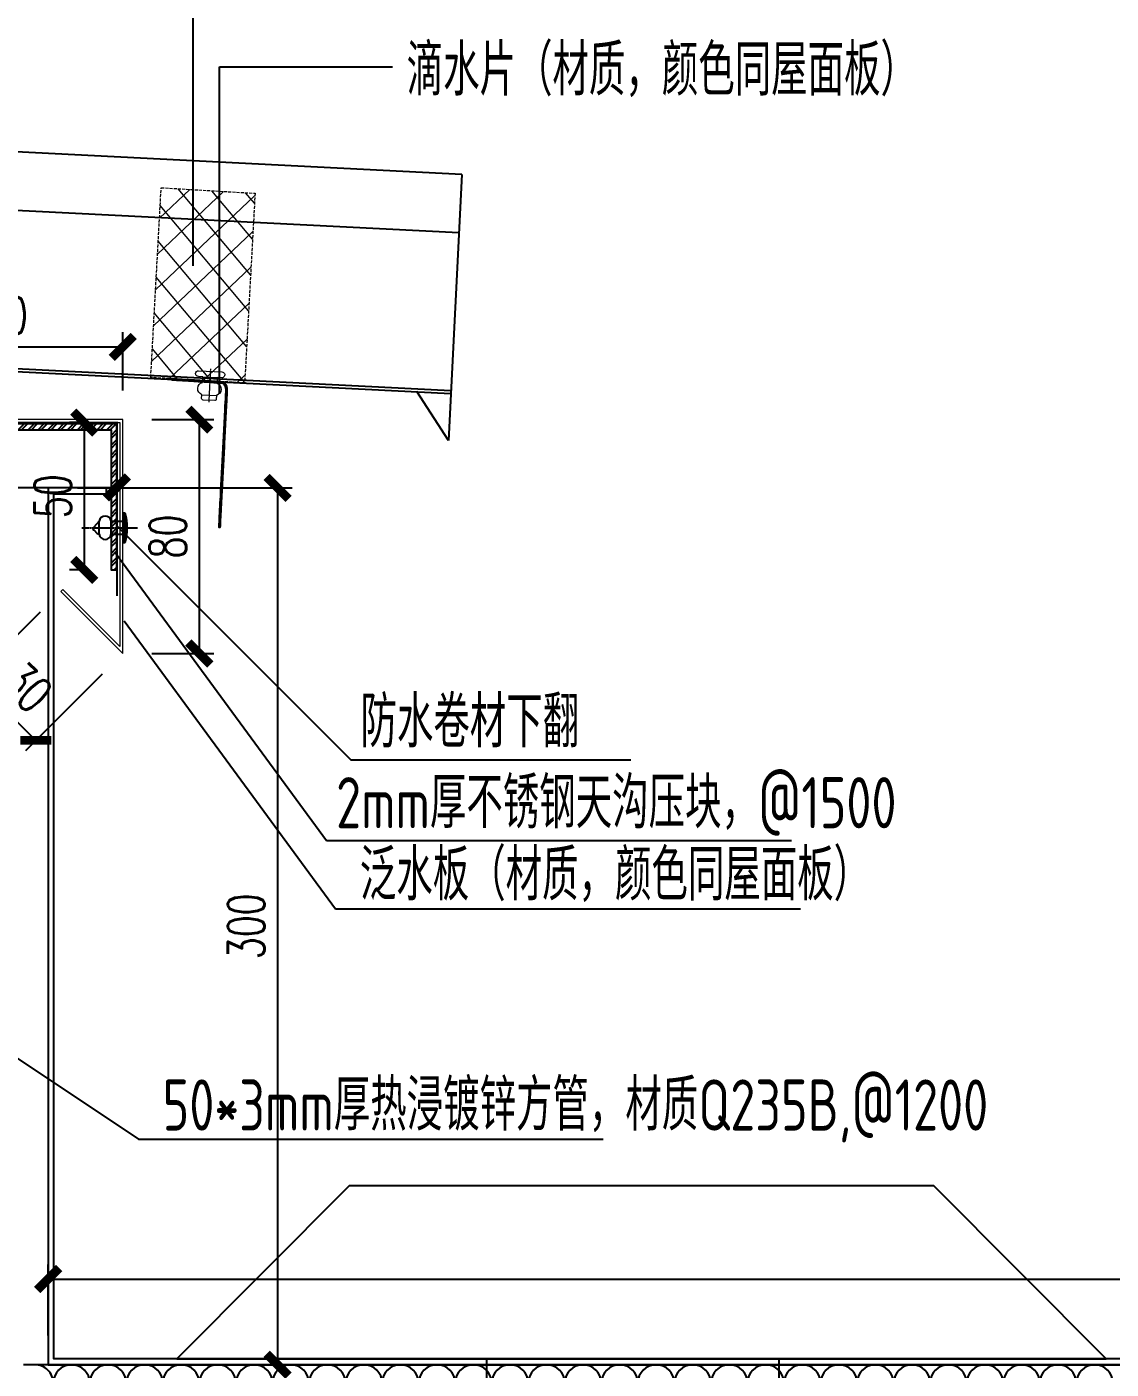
# Model space of a CAD drawing. Extents: x -599358 to 2865263, y -1062760 to 486533.
# Drawn here: x 116761.2 to 117132.2, y -727564.4 to -727105.1 of the extents above; entities that cross this region are included whole.
import ezdxf

# ---------------------------------------------------------------- set-up
doc = ezdxf.new("R2010")
doc.units = 0
doc.linetypes.add('CENTER', pattern=[2, 1.25, -0.25, 0.25, -0.25])
doc.linetypes.add('DASH', pattern=[0.35, 0.25, -0.1])
for name, color, linetype in [('3索引', 3, 'Continuous'), ('BWM', 8, 'Continuous'), ('cen', 1, 'CENTER'), ('DIM', 173, 'Continuous'), ('HATCH', 66, 'Continuous'), ('PJ', 151, 'Continuous'), ('SCREW', 233, 'Continuous'), ('SEAMLOK75 - SHEET', 6, 'Continuous'), ('WZ', 2, 'Continuous'), ('虹吸雨水斗', 6, 'Continuous'), ('配件', 4, 'Continuous')]:
    doc.layers.add(name, color=color, linetype=linetype)
for name, color, linetype, lineweight in [('T码、堵头、配件', 6, 'Continuous', 13), ('屋面板', 6, 'Continuous', 13), ('紧固件', 4, 'Continuous', 13)]:
    doc.layers.add(name, color=color, linetype=linetype, lineweight=lineweight)
doc.styles.add('DHTEXT-1', font='romans.shx', dxfattribs={"width": 0.7, "bigfont": 'chinese.shx'})
doc.styles.add('jhz', font='TSSDENG.SHX', dxfattribs={"width": 0.75, "bigfont": 'TSSDCHN.SHX'})
doc.dimstyles.new('ZN5', dxfattribs={"dimscale": 5, "dimtxt": 2.5, "dimasz": 1.5, "dimexe": 1, "dimexo": 2, "dimgap": 0.9, "dimtad": 1, "dimdec": 0, "dimdsep": 46, "dimtxsty": 'DHTEXT-1', "dimblk": 'ARCHTICK', "dimcen": 2.5, "dimclrd": 173, "dimclre": 173, "dimclrt": 7, "dimazin": 2, "dimtfac": 1, "dimtix": 1, "dimtmove": 2, "dimatfit": 3, "dimfxl": 0, "dimarcsym": 0})

# ---------------------------------------------------------------- blocks, each defined once
blk = doc.blocks.new('*U688')
at = {"layer": '紧固件', "extrusion": (-3.523272421593052e-23, -6.316012571355346e-13, -1)}
for p, q in [((2.500000000000227, 7.105427357601002e-13), (-2.500000000000227, -6.821210263296962e-13)), ((2.500000000001732, -6.11993649259869), (-2.49999999999804, -6.119936492600083))]:
    blk.add_line(p, q, dxfattribs=at)
at = {"layer": '紧固件', "color": 1, "linetype": 'CENTER', "ltscale": 0.01, "extrusion": (-3.523272421593052e-23, -6.316012571355346e-13, -1)}
blk.add_line((-9.094947017729282e-13, 2.896035134982952), (2.414689982209621e-12, -8.56401385566459), dxfattribs=at)
at = {"layer": '紧固件', "extrusion": (-3.523272421593052e-23, -6.316012571355346e-13, -1)}
blk.add_lwpolyline([(-3.999999999999545, 2.000000000001108), (4.000000000000227, 1.999999999998892, -1), (4, -1.108446667785756e-12), (2.500000000000227, -6.821210263296962e-13), (2.499999999999404, -1.919936492600065, -0.7277400767936577), (2.49999999999804, -6.119936492600083), (2.499999999997813, -7.419936492600094, -0.4142135623731045), (1.999999999997813, -7.919936492599952), (-2.000000000002415, -7.919936492598843, -0.4142135623730951), (-2.50000000000196, -7.419936492598701), (-2.500000000001732, -6.11993649259869, -0.7277400767935811), (-2.500000000000596, -1.919936492598701), (-2.500000000000227, 7.105427357601002e-13), (-4, 1.165290086646564e-12, -1)], format="xyb", close=True, dxfattribs=at)
blk = doc.blocks.new('*U2059')
at = {"layer": 'T码、堵头、配件', "linetype": 'DASH', "ltscale": 3}
h = blk.add_hatch(dxfattribs=at)
h.set_pattern_fill('NET', color=13, scale=2, angle=45, style=0)
h.set_pattern_definition([(45, (0, 0), (-4.490128060534576, 4.490128060534577), []), (135, (0, 0), (-4.490128060534577, -4.490128060534576), [])])
h.paths.add_polyline_path([(12.30129018691883, 47.52781390762912), (-12.69870981291018, 47.52781390762912), (-12.69870981372878, 1.282387529476705e-10), (12.30129018624393, -1.236912794418644e-10)])
at = {"layer": 'T码、堵头、配件', "color": 13, "linetype": 'DASH', "ltscale": 3}
blk.add_lwpolyline([(12.30129018691883, 47.52781390762912), (-12.69870981291018, 47.52781390762912), (-12.69870981372878, 1.282387529476705e-10), (12.30129018624393, -1.236912794418644e-10)], close=True, dxfattribs=at)
blk = doc.blocks.new('324')
blk.add_rational_spline([(288338.5604021224, -582640.4135809627, 0.3091089453447785), (288352.4980425731, -582640.3014994363, -0.8975200484345259), (288357.5091565158, -582640.2866135167, 2.40225501395631), (288358.3740195814, -582640.2840443709, 2.971759840431478), (288358.9916917565, -582641.0144106383, 3.368467125874449), (288359.6093639316, -582641.7447769053, 3.765174411324697), (288359.6180212328, -582642.7802399317, 3.75669840816423), (288359.8113515442, -582665.903657085, 3.567416751699202), (288360.0046818556, -582689.0270742383, 3.378135095234175), (288360.2134782699, -582689.0264539915, 3.515625722844707), (288360.4222746841, -582689.025833745, 3.653116350426135), (288360.2289443727, -582665.9024165916, 3.84239800691299), (288360.0356140615, -582642.7789994383, 4.031679663407122), (288360.0252252998, -582641.5364438066, 4.041850867164758), (288359.2840186898, -582640.6600042862, 3.565802124612819), (288358.5428120797, -582639.7835647655, 3.089753382068157), (288357.5049764009, -582639.7866477404, 2.406347590287769), (288352.4938624583, -582639.80153366, -0.8934274720666872), (288338.5562220077, -582639.9136151863, 0.3132015217126173), (288338.558312065, -582640.1635980746, 0.3111552335250599), (288338.5604021224, -582640.4135809627, 0.3091089453447785)], [1, 1, 1, 0.9238795325093009, 1, 0.9238795325093009, 1, 1, 1, 1, 1, 1, 1, 0.9238795325096482, 1, 0.9238795325096482, 1, 1, 1, 1, 1], degree=2, knots=[0, 0, 0, 1, 1, 1.785398163407828, 1.785398163407828, 2.570796326815654, 2.570796326815654, 3.570796326815654, 3.570796326815654, 4.570796326815654, 4.570796326815654, 5.570796326815654, 5.570796326815654, 6.356194490221665, 6.356194490221665, 7.141592653627678, 7.141592653627678, 8.14159265362768, 8.14159265362768, 9.14159265362768, 9.14159265362768, 9.14159265362768])
at = {"extrusion": (0.3841058404588655, 0.002152225596359766, 0.9232865596608515), "xscale": -1, "rotation": 270.409525737971}
blk.add_blockref('*U688', (-584245.187770034, -263213.8389690974, 109492.9434037155), dxfattribs=at)
at = {"layer": 'PJ', "extrusion": (2.431720510261779e-16, -3.263000309656679e-14, -1), "xscale": 1.36762023444512, "yscale": 1.36762023444512, "zscale": -1.36762023444512, "rotation": 359.5730164586824}
blk.add_blockref('*U2059', (-288347.4597482612, -582639.8451307751, 1.907954341775998e-08), dxfattribs=at)
blk = doc.blocks.new('DT')
at = {"layer": '3索引', "color": 5, "extrusion": (0.07228559712266294, -0.009154994178718737, 0.9973419566679262), "rotation": 272.6791958730362}
blk.add_blockref('324', (568525.535674949, 315258.1835276459, -0.3143943981049233), dxfattribs=at)
blk = doc.blocks.new('压块-flat-1')
at = {"layer": 'HATCH', "ltscale": 10}
h = blk.add_hatch(dxfattribs=at)
h.set_pattern_fill('ACET-2D-ANSI32', color=256, scale=0.5)
h.set_pattern_definition([(45, (-3162.430519867878, -11124.32032165233), (-1.683798022700466, 1.683798022700467), []), (45, (-3161.307987367878, -11124.32032165233), (-1.683798022700466, 1.683798022700467), [])])
h.paths.add_polyline_path([(-82, 0), (-82, -2), (-2, -2), (-2, -50), (0, -50), (0, 0)])
at = {"layer": '配件', "color": 4}
blk.add_lwpolyline([(-82, 0), (-82, -2), (-2, -2), (-2, -50), (0, -50), (0, 0)], close=True, dxfattribs=at)
blk = doc.blocks.new('*U676')
at = {"layer": 'cen', "ltscale": 0.3}
blk.add_line((14.02106639678971, -5.684341886080801e-14), (-5.020689711457578, 0), dxfattribs=at)
at = {"layer": 'SCREW'}
for p, q in [((-0.875, 5), (-0.875, -5)), ((0, 5), (-0.875, 5)), ((0, -5), (0, 5)), ((3.981505710072156, 2.218657823299623), (-1.13686837721616e-13, 2.218657823299566)), ((3.98150571007227, 2.218657823299623), (3.98150571007227, -2.281341051700338)), ((8.685141199838199, 1.984566056633071), (8.020859860434314, 2.218657823299225)), ((8.020859860434314, 2.218657823299225), (8.020859860434314, -2.218657823299282)), ((9.876940073469655, 0.7517718619740776), (8.685141199838199, 1.984566056633071)), ((10.17000537026422, 0.6587307906791011), (9.876940073469655, 0.7517718619740776)), ((9.876940073469655, -0.2251593866235453), (10.17000537026422, 0.6587307906791011)), ((3.981505710072156, -2.281341051700338), (0, -2.281341051700338)), ((8.020859860434314, -2.218657823299282), (9.876940073469655, -0.2251593866235453)), ((-0.875, -5), (0, -5))]:
    blk.add_line(p, q, dxfattribs=at)
for centre, radius, start, end in [((17.28676819916035, 5.684341886080801e-14), 18.83745800579347, 164.6075785064626, 195.3924214935374), ((6.00118278525332, 1.949927455767977), 2.037476747952082, 7.579036309789949, 172.4209636901999), ((6.00118278525332, -1.949927455767977), 2.037476747952082, 187.5790363098001, 352.42096369021)]:
    blk.add_arc(centre, radius, start, end, dxfattribs=at)
blk = doc.blocks.new('_ArchTick')
at = {"color": 0, "linetype": 'ByBlock', "const_width": 0.4}
blk.add_lwpolyline([(-0.5, -0.5), (0.5, 0.5)], dxfattribs=at)
blk = doc.blocks.new('*D1932')
at = {"layer": 'Defpoints', "color": 0, "ltscale": 50, "transparency": 16777216}
for p in [(116768.5283692116, -727262.8646616066), (116768.5283692116, -727562.8646616066), (116847.0398055968, -727562.8646616066)]:
    blk.add_point(p, dxfattribs=at)
at = {"layer": 'DIM', "color": 173, "linetype": 'ByBlock', "lineweight": -2, "ltscale": 50, "transparency": 16777216}
for p, q in [((116778.5283692116, -727262.8646616066), (116852.0398055968, -727262.8646616066)), ((116847.0398055968, -727262.8646616066), (116847.0398055968, -727562.8646616066)), ((116778.5283692116, -727562.8646616066), (116852.0398055968, -727562.8646616066))]:
    blk.add_line(p, q, dxfattribs=at)
at = {"layer": 'DIM', "color": 173, "lineweight": -2, "ltscale": 50, "transparency": 16777216, "xscale": 7.5, "yscale": 7.5, "zscale": 7.5}
for p, rotation in [((116847.0398055968, -727262.8646616066), 90), ((116847.0398055968, -727562.8646616066), 270)]:
    blk.add_blockref('_ArchTick', p, dxfattribs=dict(at, rotation=rotation))
at = {"layer": 'DIM', "color": 7, "ltscale": 50, "transparency": 16777216, "insert": (116836.2898055965, -727412.8646616065), "char_height": 12.5, "attachment_point": 5, "rotation": 90, "style": 'DHTEXT-1'}
blk.add_mtext('300', dxfattribs=at)
blk = doc.blocks.new('*D1933')
at = {"layer": 'Defpoints', "color": 0, "ltscale": 50, "transparency": 16777216}
for p in [(117668.5283692116, -727533.5315599954), (116768.5283692116, -727562.8646616064), (117668.5283692116, -727562.8646616064)]:
    blk.add_point(p, dxfattribs=at)
at = {"layer": 'DIM', "color": 173, "linetype": 'ByBlock', "lineweight": -2, "ltscale": 50, "transparency": 16777216}
for p, q in [((116768.5283692116, -727552.8646616064), (116768.5283692116, -727528.5315599954)), ((117668.5283692116, -727552.8646616064), (117668.5283692116, -727528.5315599954)), ((116768.5283692116, -727533.5315599954), (117668.5283692116, -727533.5315599954))]:
    blk.add_line(p, q, dxfattribs=at)
at = {"layer": 'DIM', "color": 173, "lineweight": -2, "ltscale": 50, "transparency": 16777216, "xscale": 7.5, "yscale": 7.5, "zscale": 7.5, "rotation": 180}
blk.add_blockref('_ArchTick', (116768.5283692116, -727533.5315599954), dxfattribs=at)
at = {"layer": 'DIM', "color": 173, "lineweight": -2, "ltscale": 50, "transparency": 16777216, "xscale": 7.5, "yscale": 7.5, "zscale": 7.5}
blk.add_blockref('_ArchTick', (117668.5283692116, -727533.5315599954), dxfattribs=at)
at = {"layer": 'DIM', "color": 7, "ltscale": 50, "transparency": 16777216, "insert": (117218.5283692116, -727522.7815599954), "char_height": 12.5, "attachment_point": 5, "style": 'DHTEXT-1'}
blk.add_mtext('900', dxfattribs=at)
blk = doc.blocks.new('*D2159')
at = {"layer": 'Defpoints', "color": 0, "ltscale": 50, "transparency": 16777216}
for p in [(116794.0421329862, -727214.638833344), (116714.0421329862, -727239.5217638089), (116794.0421329862, -727239.5217638089)]:
    blk.add_point(p, dxfattribs=at)
at = {"layer": '虹吸雨水斗', "color": 173, "linetype": 'ByBlock', "lineweight": -2, "ltscale": 50, "transparency": 16777216}
for p, q in [((116714.0421329862, -727229.5217638089), (116714.0421329862, -727209.638833344)), ((116794.0421329862, -727229.5217638089), (116794.0421329862, -727209.638833344)), ((116714.0421329862, -727214.638833344), (116794.0421329862, -727214.638833344))]:
    blk.add_line(p, q, dxfattribs=at)
at = {"layer": '虹吸雨水斗', "color": 173, "lineweight": -2, "ltscale": 50, "transparency": 16777216, "xscale": 7.5, "yscale": 7.5, "zscale": 7.5, "rotation": 180}
blk.add_blockref('_ArchTick', (116714.0421329862, -727214.638833344), dxfattribs=at)
at = {"layer": '虹吸雨水斗', "color": 173, "lineweight": -2, "ltscale": 50, "transparency": 16777216, "xscale": 7.5, "yscale": 7.5, "zscale": 7.5}
blk.add_blockref('_ArchTick', (116794.0421329862, -727214.638833344), dxfattribs=at)
at = {"layer": '虹吸雨水斗', "color": 7, "ltscale": 50, "transparency": 16777216, "insert": (116754.0421329862, -727203.888833344), "char_height": 12.5, "attachment_point": 5, "style": 'DHTEXT-1'}
blk.add_mtext('80', dxfattribs=at)
blk = doc.blocks.new('*D2160')
at = {"layer": 'Defpoints', "color": 0, "ltscale": 50, "transparency": 16777216}
for p in [(116794.0421329863, -727239.5217638091), (116794.0421329863, -727319.5217638091), (116820.2421261727, -727319.5217638091)]:
    blk.add_point(p, dxfattribs=at)
at = {"layer": '虹吸雨水斗', "color": 173, "linetype": 'ByBlock', "lineweight": -2, "ltscale": 50, "transparency": 16777216}
for p, q in [((116804.0421329863, -727239.5217638091), (116825.2421261727, -727239.5217638091)), ((116820.2421261727, -727239.5217638091), (116820.2421261727, -727319.5217638091)), ((116804.0421329863, -727319.5217638091), (116825.2421261727, -727319.5217638091))]:
    blk.add_line(p, q, dxfattribs=at)
at = {"layer": '虹吸雨水斗', "color": 173, "lineweight": -2, "ltscale": 50, "transparency": 16777216, "xscale": 7.5, "yscale": 7.5, "zscale": 7.5}
for p, rotation in [((116820.2421261727, -727239.5217638091), 90), ((116820.2421261727, -727319.5217638091), 270)]:
    blk.add_blockref('_ArchTick', p, dxfattribs=dict(at, rotation=rotation))
at = {"layer": '虹吸雨水斗', "color": 7, "ltscale": 50, "transparency": 16777216, "insert": (116809.4921261725, -727279.521763809), "char_height": 12.5, "attachment_point": 5, "rotation": 90, "style": 'DHTEXT-1'}
blk.add_mtext('80', dxfattribs=at)
blk = doc.blocks.new('*D2161')
at = {"layer": 'Defpoints', "color": 0, "ltscale": 50, "transparency": 16777216}
for p in [(116772.8289295505, -727298.3085603733), (116794.0421329862, -727319.5217638088), (116743.0807871409, -727328.0567027831)]:
    blk.add_point(p, dxfattribs=at)
at = {"layer": '虹吸雨水斗', "color": 173, "linetype": 'ByBlock', "lineweight": -2, "ltscale": 50, "transparency": 16777216}
for p, q in [((116765.7578617386, -727305.3796281852), (116739.5452532349, -727331.5922366891)), ((116764.2939905766, -727349.2699062186), (116743.0807871409, -727328.0567027831)), ((116786.9710651744, -727326.5928316207), (116760.7584566706, -727352.8054401246))]:
    blk.add_line(p, q, dxfattribs=at)
at = {"layer": '虹吸雨水斗', "color": 173, "lineweight": -2, "ltscale": 50, "transparency": 16777216, "xscale": 7.5, "yscale": 7.5, "zscale": 7.5}
for p, rotation in [((116743.0807871409, -727328.0567027831), 135.0000000001572), ((116764.2939905766, -727349.2699062186), 315.0000000001572)]:
    blk.add_blockref('_ArchTick', p, dxfattribs=dict(at, rotation=rotation))
at = {"layer": '虹吸雨水斗', "color": 7, "ltscale": 50, "transparency": 16777216, "insert": (116761.2887867566, -727331.0619066032), "char_height": 12.5, "attachment_point": 5, "rotation": 315.0000000001572, "style": 'DHTEXT-1'}
blk.add_mtext('30', dxfattribs=at)
blk = doc.blocks.new('*D2165')
at = {"layer": 'Defpoints', "color": 0, "ltscale": 50, "transparency": 16777216}
for p in [(116710.0606272761, -727240.9555706973), (116792.0606272761, -727240.9555706973), (116792.0606272761, -727262.6834397996)]:
    blk.add_point(p, dxfattribs=at)
at = {"layer": '虹吸雨水斗', "color": 173, "linetype": 'ByBlock', "lineweight": -2, "ltscale": 50, "transparency": 16777216}
for p, q in [((116710.0606272761, -727250.9555706973), (116710.0606272761, -727267.6834397996)), ((116792.0606272761, -727250.9555706973), (116792.0606272761, -727267.6834397996)), ((116710.0606272761, -727262.6834397996), (116792.0606272761, -727262.6834397996))]:
    blk.add_line(p, q, dxfattribs=at)
at = {"layer": '虹吸雨水斗', "color": 173, "lineweight": -2, "ltscale": 50, "transparency": 16777216, "xscale": 7.5, "yscale": 7.5, "zscale": 7.5, "rotation": 180}
blk.add_blockref('_ArchTick', (116710.0606272761, -727262.6834397996), dxfattribs=at)
at = {"layer": '虹吸雨水斗', "color": 173, "lineweight": -2, "ltscale": 50, "transparency": 16777216, "xscale": 7.5, "yscale": 7.5, "zscale": 7.5}
blk.add_blockref('_ArchTick', (116792.0606272761, -727262.6834397996), dxfattribs=at)
at = {"layer": '虹吸雨水斗', "color": 7, "ltscale": 50, "transparency": 16777216, "insert": (116751.0606272761, -727251.9334397996), "char_height": 12.5, "attachment_point": 5, "style": 'DHTEXT-1'}
blk.add_mtext('85', dxfattribs=at)
blk = doc.blocks.new('*D2166')
at = {"layer": 'Defpoints', "color": 0, "ltscale": 50, "transparency": 16777216}
for p in [(116792.0606272761, -727240.5217638091), (116780.8870023015, -727290.9555706976), (116792.0606272761, -727290.9555706976)]:
    blk.add_point(p, dxfattribs=at)
at = {"layer": '虹吸雨水斗', "color": 173, "linetype": 'ByBlock', "lineweight": -2, "ltscale": 50, "transparency": 16777216}
for p, q in [((116782.0606272761, -727240.5217638091), (116775.8870023015, -727240.5217638091)), ((116780.8870023015, -727240.5217638091), (116780.8870023015, -727290.9555706976)), ((116782.0606272761, -727290.9555706976), (116775.8870023015, -727290.9555706976))]:
    blk.add_line(p, q, dxfattribs=at)
at = {"layer": '虹吸雨水斗', "color": 173, "lineweight": -2, "ltscale": 50, "transparency": 16777216, "xscale": 7.5, "yscale": 7.5, "zscale": 7.5}
for p, rotation in [((116780.8870023015, -727240.5217638091), 90), ((116780.8870023015, -727290.9555706976), 270)]:
    blk.add_blockref('_ArchTick', p, dxfattribs=dict(at, rotation=rotation))
at = {"layer": '虹吸雨水斗', "color": 7, "ltscale": 50, "transparency": 16777216, "insert": (116770.1370023012, -727265.7386672532), "char_height": 12.5, "attachment_point": 5, "rotation": 90, "style": 'DHTEXT-1'}
blk.add_mtext('50', dxfattribs=at)

msp = doc.modelspace()

# ---------------------------------------------------------------- linework, layer by layer
at = {"color": 2, "ltscale": 50}
msp.add_line((117676.5283692116, -727562.8646616065), (116760.0606272761, -727562.8646616064), dxfattribs=at)
at = {"ltscale": 50}
for p, q in [((116918.5283692116, -727560.8646616064), (116918.5283692116, -727832.8786890529)), ((117018.5283692116, -727560.8646616064), (117018.5283692116, -727832.8786890529))]:
    msp.add_line(p, q, dxfattribs=at)
at = {"color": 1, "ltscale": 50}
msp.add_lwpolyline([(117648.5283692116, -727264.8646616064), (117666.5283692116, -727264.8646616064), (117666.5283692116, -727560.8646616064), (116770.5283692116, -727560.8646616064), (116770.5283692116, -727264.8646616064), (116788.5283692116, -727264.8646616064), (116788.5283692116, -727262.8646616064), (116768.5283692116, -727262.8646616064), (116768.5283692116, -727562.8646616064), (117668.5283692116, -727562.8646616064), (117668.5283692116, -727262.8646616064), (117648.5283692116, -727262.8646616064)], close=True, dxfattribs=at)
at = {"ltscale": 50}
msp.add_lwpolyline([(117130.5283692116, -727560.8646616064), (117071.5283692116, -727501.6045211566), (116871.5283692116, -727501.6045211566), (116812.5283692116, -727560.8646616064)], close=True, dxfattribs=at)
at = {"layer": 'BWM'}
for points in [[(116770.2783692116, -727569.1146616064, 0.414214), (116764.0283692116, -727562.8646616064)], [(116782.7783692116, -727569.1146616064, 1), (116770.2783692116, -727569.1146616064)], [(116795.2783692116, -727569.1146616064, 1), (116782.7783692116, -727569.1146616064)], [(116807.7783692116, -727569.1146616064, 1), (116795.2783692116, -727569.1146616064)], [(116820.2783692116, -727569.1146616064, 1), (116807.7783692116, -727569.1146616064)], [(116832.7783692116, -727569.1146616064, 1), (116820.2783692116, -727569.1146616064)], [(116845.2783692116, -727569.1146616064, 1), (116832.7783692116, -727569.1146616064)], [(116857.7783692116, -727569.1146616064, 1), (116845.2783692116, -727569.1146616064)], [(116870.2783692116, -727569.1146616064, 1), (116857.7783692116, -727569.1146616064)], [(116882.7783692116, -727569.1146616064, 1), (116870.2783692116, -727569.1146616064)], [(116895.2783692116, -727569.1146616064, 1), (116882.7783692116, -727569.1146616064)], [(116907.7783692116, -727569.1146616064, 1), (116895.2783692116, -727569.1146616064)], [(116920.2783692116, -727569.1146616064, 1), (116907.7783692116, -727569.1146616064)], [(116932.7783692116, -727569.1146616064, 1), (116920.2783692116, -727569.1146616064)], [(116945.2783692116, -727569.1146616064, 1), (116932.7783692116, -727569.1146616064)], [(116957.7783692116, -727569.1146616064, 1), (116945.2783692116, -727569.1146616064)], [(116970.2783692116, -727569.1146616064, 1), (116957.7783692116, -727569.1146616064)], [(116982.7783692116, -727569.1146616064, 1), (116970.2783692116, -727569.1146616064)], [(116995.2783692116, -727569.1146616064, 1), (116982.7783692116, -727569.1146616064)], [(117007.7783692116, -727569.1146616064, 1), (116995.2783692116, -727569.1146616064)], [(117020.2783692116, -727569.1146616064, 1), (117007.7783692116, -727569.1146616064)], [(117032.7783692116, -727569.1146616064, 1), (117020.2783692116, -727569.1146616064)], [(117045.2783692116, -727569.1146616064, 1), (117032.7783692116, -727569.1146616064)], [(117057.7783692116, -727569.1146616064, 1), (117045.2783692116, -727569.1146616064)], [(117070.2783692116, -727569.1146616064, 1), (117057.7783692116, -727569.1146616064)], [(117082.7783692116, -727569.1146616064, 1), (117070.2783692116, -727569.1146616064)], [(117095.2783692116, -727569.1146616064, 1), (117082.7783692116, -727569.1146616064)], [(117107.7783692116, -727569.1146616064, 1), (117095.2783692116, -727569.1146616064)], [(117120.2783692116, -727569.1146616064, 1), (117107.7783692116, -727569.1146616064)], [(117132.7783692116, -727569.1146616064, 1), (117120.2783692116, -727569.1146616064)]]:
    msp.add_lwpolyline(points, format="xyb", dxfattribs=at)
at = {"layer": 'DIM', "ltscale": 10}
for p, q in [((116818.1168235145, -727186.8492783295), (116818.1168235145, -727074.9167463396)), ((116827.1460834583, -727230.7295451245), (116827.1460834583, -727118.7970131346)), ((116827.1460834583, -727118.7970131346), (116886.3235400538, -727118.7970131346)), ((116792.0606272761, -727275.8133346043), (116872.1314299429, -727355.8637820475)), ((116791.4375289526, -727284.9415522243), (116863.7889448121, -727383.5240548074)), ((116794.5098643182, -727308.3025581203), (116866.8612801777, -727406.8850607034)), ((116872.1314299429, -727355.8637820475), (116967.9179811152, -727355.8637820475)), ((116863.7889448121, -727383.5240548074), (117022.7836014718, -727383.5240548074)), ((116866.8612801777, -727406.8850607034), (117025.8559368374, -727406.8850607034)), ((116691.1572786098, -727413.3848928686), (116799.392787125, -727485.6314347847)), ((116799.392787125, -727485.6314347847), (116958.3874437846, -727485.6314347847))]:
    msp.add_line(p, q, dxfattribs=at)
at = {"layer": 'SEAMLOK75 - SHEET'}
for p, q in [((116910.060902983, -727155.6183744323, 2.418943752159352e-08), (116220.0849620631, -727120.9026038212, 2.418943752159352e-08)), ((116909.0558849953, -727175.5931069423, 2.418943752159352e-08), (116220.0849620631, -727140.927903274, 2.418943752159352e-08)), ((116910.060902983, -727155.6183744323), (116905.479380365, -727246.6761364714, 2.940563093373082e-08)), ((116220.0849620631, -727194.9962117964, 2.418943752159352e-08), (116906.3423364279, -727229.5248847192, 2.418943752159352e-08)), ((116220.0849620631, -727195.997476769, 2.418943752159352e-08), (116906.2920855286, -727230.5236213446, 2.418943752159352e-08)), ((116905.479380365, -727246.6761364714), (116894.6349928756, -727229.9371009596, 2.418943752159352e-08))]:
    msp.add_line(p, q, dxfattribs=at)
at = {"layer": '屋面板', "color": 1, "const_width": 0.7}
msp.add_lwpolyline([(116714.0421329862, -727240.5217638089), (116792.0606272761, -727240.5217638089), (116792.0606272761, -727299.8787158458)], dxfattribs=at)
at = {"layer": '屋面板', "color": 6}
msp.add_lwpolyline([(116714.0421329862, -727240.5217638089), (116793.0421329862, -727240.5217638089), (116793.0421329862, -727317.1075502465), (116773.5360363317, -727297.6014535921), (116772.8289295505, -727298.3085603733), (116794.0421329862, -727319.5217638089), (116794.0421329862, -727239.5217638089), (116714.0421329862, -727239.5217638089)], close=True, dxfattribs=at)

# ---------------------------------------------------------------- block references
at = {"extrusion": (-0.4059776866231695, 0.01556291102644057, 0.9137504658080797), "rotation": 92.98223191304353}
msp.add_blockref('DT', (722217.6971620297, 132108.8523107831, -58748.25470039165), dxfattribs=at)
msp.add_blockref('压块-flat-1', (116792.0606272761, -727240.9555706973))
at = {"rotation": 180}
msp.add_blockref('*U676', (116794.0421329862, -727276.5232781591, 9.931684126115731e-09), dxfattribs=at)

# ---------------------------------------------------------------- texts
at = {"layer": 'WZ', "style": 'jhz', "width": 0.75}
for s, p in [('滴水片（材质，颜色同屋面板）', (116891.1864352173, -727128.6356264042)), ('防水卷材下翻', (116875.387524357, -727351.661139886, -1.607716698369491)), ('2mm厚不锈钢天沟压块，@1500', (116867.0450392262, -727379.3214126459, -1.607716698369491)), ('泛水板（材质，颜色同屋面板）', (116875.1643757334, -727403.9995475454, -1.607716698369491)), ('50*3mm厚热浸镀锌方管，材质Q235B,@1200', (116807.6958826806, -727482.7459216268, -1.607716698369491))]:
    msp.add_text(s, height=17.5, dxfattribs=at).set_placement(p)

# ---------------------------------------------------------------- dimensions: what is measured, and where the dimension line sits
at = {"layer": 'DIM', "ltscale": 50}
for p1, p2, distance, picture, middle in [((116768.5283692116, -727262.8646616064), (116768.5283692116, -727562.8646616064), 78.51143638518988, '*D1932', (116836.2898055965, -727412.8646616065)), ((116768.5283692116, -727562.8646616064), (117668.5283692116, -727562.8646616064), 29.33310161100235, '*D1933', (117218.5283692116, -727522.7815599954))]:
    dim = msp.add_aligned_dim(p1=p1, p2=p2, distance=distance, dimstyle='ZN5', dxfattribs=at)
    dim.commit()
    dim.dimension.update_dxf_attribs({"geometry": picture, "text_midpoint": middle})
at = {"layer": '虹吸雨水斗', "ltscale": 50}
for p1, p2, distance, picture, middle in [((116714.0421329862, -727239.5217638089), (116794.0421329862, -727239.5217638089), 24.882930464926176, '*D2159', (116754.0421329862, -727203.888833344)), ((116792.0606272761, -727240.5217638089), (116792.0606272761, -727290.9555706973), -11.173624974602717, '*D2166', (116770.1370023012, -727265.7386672532)), ((116794.0421329862, -727239.5217638089), (116794.0421329862, -727319.5217638089), 26.19999318649934, '*D2160', (116809.4921261725, -727279.521763809)), ((116794.0421329862, -727319.5217638089), (116772.8289295505, -727298.3085603733), 42.070226451222624, '*D2161', (116761.2887867566, -727331.0619066032))]:
    dim = msp.add_aligned_dim(p1=p1, p2=p2, distance=distance, dimstyle='ZN5', dxfattribs=at)
    dim.commit()
    dim.dimension.update_dxf_attribs({"geometry": picture, "text_midpoint": middle})
dim = msp.add_aligned_dim(p1=(116710.0606272761, -727240.9555706973), p2=(116792.0606272761, -727240.9555706973), distance=-21.727869102265686, text='85', dimstyle='ZN5', dxfattribs=at)
dim.commit()
dim.dimension.update_dxf_attribs({"geometry": '*D2165', "text_midpoint": (116751.0606272761, -727251.9334397996)})

doc.saveas('drawing.dxf')
